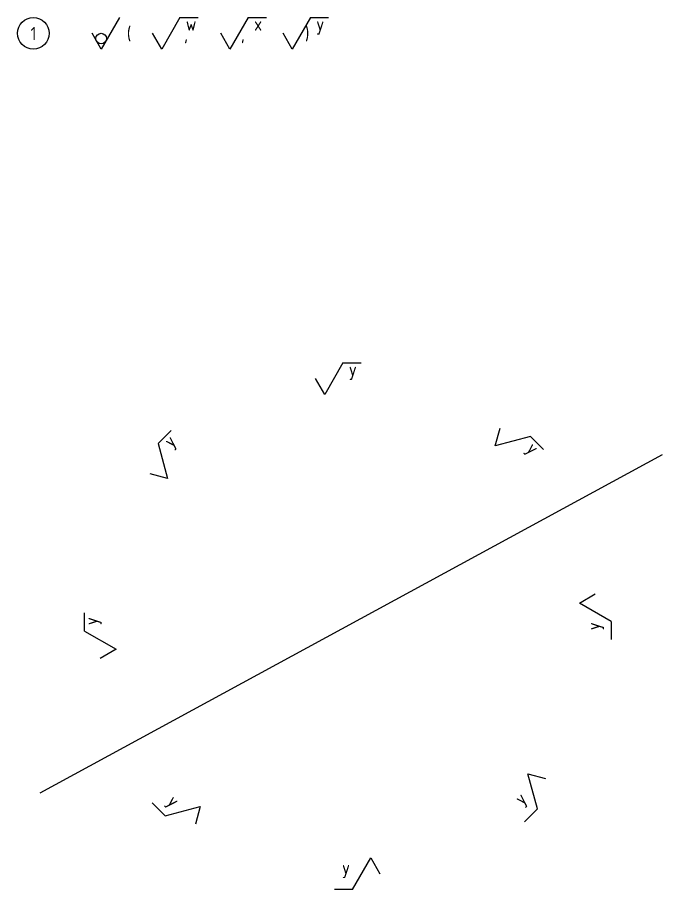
# Model space of a CAD drawing. Header units: millimetres. Extents: x 0 to 10991, y 0 to 768.
# Drawn here: x 5462.7 to 5585.1, y 284.7 to 450.1 of the extents above; entities that cross this region are included whole.
import ezdxf

# ---------------------------------------------------------------- set-up
doc = ezdxf.new("R2010")
doc.units = ezdxf.units.MM
for name, color, linetype in [('가는실선', 7, 'Continuous'), ('문자', 2, 'Continuous'), ('외형선', 3, 'Continuous')]:
    doc.layers.add(name, color=color, linetype=linetype)
doc.styles.get("Standard").update_dxf_attribs({"font": 'isocp.shx', "bigfont": 'whgtxt.shx'})

msp = doc.modelspace()

# ---------------------------------------------------------------- linework, layer by layer
at = {"layer": '가는실선'}
for p, q in [((5524.449, 384.5974), (5520.9849, 378.5974)), ((5524.449, 384.5974), (5527.9131, 384.5974)), ((5520.9849, 378.5974), (5519.2528, 381.5974)), ((5489.3871, 369.3146), (5491.8366, 371.7641)), ((5553.3559, 368.8184), (5554.2525, 372.1644)), ((5560.048, 370.6115), (5553.3559, 368.8184)), ((5560.048, 370.6115), (5562.4975, 368.162)), ((5489.3871, 369.3146), (5491.1803, 362.6225)), ((5491.1803, 362.6225), (5487.8342, 363.5191)), ((5569.3308, 339.0138), (5572.3308, 340.7458)), ((5575.3308, 335.5497), (5569.3308, 339.0138)), ((5475.4012, 333.7156), (5475.4012, 337.1797)), ((5575.3308, 335.5497), (5575.3308, 332.0856)), ((5475.4012, 333.7156), (5481.4012, 330.2515)), ((5481.4012, 330.2515), (5478.4012, 328.5195)), ((5561.3449, 299.9506), (5559.5517, 306.6428)), ((5559.5517, 306.6428), (5562.8978, 305.7462)), ((5490.684, 298.6538), (5488.2345, 301.1033)), ((5490.684, 298.6538), (5497.3761, 300.4469)), ((5497.3761, 300.4469), (5496.4796, 297.1009)), ((5561.3449, 299.9506), (5558.8954, 297.5011)), ((5526.283, 284.6679), (5529.7471, 290.6679)), ((5529.7471, 290.6679), (5531.4792, 287.6679)), ((5526.283, 284.6679), (5522.8189, 284.6679))]:
    msp.add_line(p, q, dxfattribs=at)
at = {"layer": '문자'}
msp.add_circle((5465.6773, 447.1109), 3, dxfattribs=at)
at = {"layer": '외형선'}
for p, q in [((5482.0323, 450.1109), (5478.5682, 444.1109)), ((5493.521, 450.1109), (5490.0569, 444.1109)), ((5493.521, 450.1109), (5496.9851, 450.1109)), ((5506.4779, 450.1109), (5503.0138, 444.1109)), ((5506.4779, 450.1109), (5509.942, 450.1109)), ((5518.2736, 450.1109), (5514.8095, 444.1109)), ((5518.2736, 450.1109), (5521.7377, 450.1109)), ((5478.5682, 444.1109), (5476.8362, 447.1109)), ((5490.0569, 444.1109), (5488.3249, 447.1109)), ((5503.0138, 444.1109), (5501.2818, 447.1109)), ((5514.8095, 444.1109), (5513.0775, 447.1109)), ((5466.9983, 303.0059), (5585.0999, 367.1692))]:
    msp.add_line(p, q, dxfattribs=at)
msp.add_circle((5478.5682, 446.1109), 1, dxfattribs=at)

# ---------------------------------------------------------------- texts
at = {"layer": '가는실선', "char_height": 2.5, "attachment_point": 1}
for insert in [(5525.5568, 384.5974), (5524.2619, 290.0864)]:
    msp.add_mtext_dynamic_manual_height_columns('y', width=5.363716, gutter_width=12.5, heights=[0], dxfattribs=dict(at, insert=insert))
for insert, rotation in [((5490.1705, 370.098), 45), ((5560.8314, 369.8281), 315), ((5475.4012, 334.8235), 90), ((5570.7387, 333.8529), 90), ((5492.6522, 302.9139), 315), ((5556.7244, 302.2828), 45)]:
    msp.add_mtext_dynamic_manual_height_columns('y', width=5.363716, gutter_width=12.5, heights=[0], dxfattribs=dict(at, insert=insert, rotation=rotation))
at = {"layer": '외형선', "char_height": 2.5, "attachment_point": 1}
for s, width, insert in [('1            (       ,       ,        )', 61.921635, (5465.1585, 448.2984)), ('w', 5.363716, (5494.6289, 450.1109)), ('x', 5.363716, (5507.5858, 450.1109)), ('y', 5.363716, (5519.3815, 450.1109))]:
    msp.add_mtext_dynamic_manual_height_columns(s, width=width, gutter_width=12.5, heights=[0], dxfattribs=dict(at, insert=insert))

doc.saveas('drawing.dxf')
